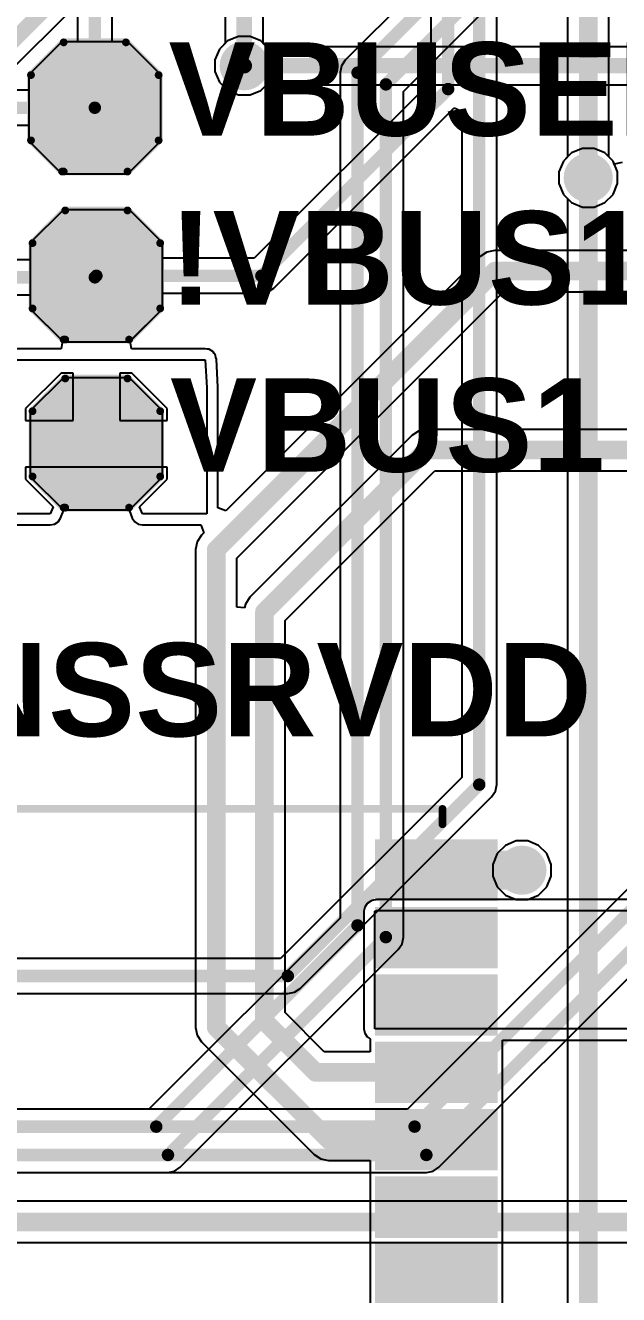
# Model space of a CAD drawing. Header units: inches. Extents: x -0.91 to 3.86, y -0.82 to 4.16.
# Drawn here: x 0.673 to 1.055, y 1.113 to 1.929 of the extents above; entities that cross this region are included whole.
import ezdxf

# ---------------------------------------------------------------- set-up
doc = ezdxf.new("R2010")
doc.units = ezdxf.units.IN
doc.header["$MEASUREMENT"] = 0
for name, color, linetype in [('Bottom Layer 1', 5, 'Continuous'), ('Bottom Solder', 6, 'Continuous'), ('GND+Signal', 16, 'Continuous'), ('Multi-Layer', 9, 'Continuous'), ('Pad Holes', 156, 'Continuous'), ('PWR+Signal', 76, 'Continuous'), ('Top Layer 1', 1, 'Continuous'), ('Top Overlay', 2, 'Continuous'), ('Top Solder', 216, 'Continuous'), ('Via Holes', 16, 'Continuous')]:
    doc.layers.add(name, color=color, linetype=linetype)
doc.styles.add('Arial_Bold', font='', dxfattribs={"height": 0.2})
doc.styles.get('Arial_Bold').set_extended_font_data('Arial', bold=True)

# ---------------------------------------------------------------- blocks, each defined once
blk = doc.blocks.new('NEO_M8Q_01A_116')
at = {"layer": 'Top Layer 1'}
for points in [[(-0.20079, 0.25984), (-0.27165, 0.25984), (-0.27165, 0.29134), (-0.20079, 0.29134)], [(0.27165, 0.25984), (0.20079, 0.25984), (0.20079, 0.29134), (0.27165, 0.29134)], [(-0.20079, 0.21653), (-0.27165, 0.21653), (-0.27165, 0.24803), (-0.20079, 0.24803)], [(0.27165, 0.21653), (0.20079, 0.21653), (0.20079, 0.24803), (0.27165, 0.24803)], [(-0.20079, 0.17323), (-0.27165, 0.17323), (-0.27165, 0.20472), (-0.20079, 0.20472)], [(0.27165, 0.17323), (0.20079, 0.17323), (0.20079, 0.20472), (0.27165, 0.20472)], [(-0.20079, 0.12992), (-0.27165, 0.12992), (-0.27165, 0.16142), (-0.20079, 0.16142)], [(0.27165, 0.12992), (0.20079, 0.12992), (0.20079, 0.16142), (0.27165, 0.16142)], [(-0.20079, 0.08661), (-0.27165, 0.08661), (-0.27165, 0.11811), (-0.20079, 0.11811)], [(0.27165, 0.08661), (0.20079, 0.08661), (0.20079, 0.11811), (0.27165, 0.11811)], [(-0.20079, 0.04331), (-0.27165, 0.04331), (-0.27165, 0.0748), (-0.20079, 0.0748)], [(0.27165, 0.04331), (0.20079, 0.04331), (0.20079, 0.0748), (0.27165, 0.0748)], [(-0.20079, 0), (-0.27165, 0), (-0.27165, 0.0315), (-0.20079, 0.0315)], [(0.27165, 0), (0.20079, 0), (0.20079, 0.0315), (0.27165, 0.0315)], [(-0.20079, -0.11811), (-0.27165, -0.11811), (-0.27165, -0.08661), (-0.20079, -0.08661)], [(0.27165, -0.11811), (0.20079, -0.11811), (0.20079, -0.08661), (0.27165, -0.08661)], [(-0.20079, -0.16142), (-0.27165, -0.16142), (-0.27165, -0.12992), (-0.20079, -0.12992)], [(0.27165, -0.16142), (0.20079, -0.16142), (0.20079, -0.12992), (0.27165, -0.12992)], [(-0.20079, -0.20472), (-0.27165, -0.20472), (-0.27165, -0.17323), (-0.20079, -0.17323)], [(0.27165, -0.20472), (0.20079, -0.20472), (0.20079, -0.17323), (0.27165, -0.17323)], [(-0.20079, -0.24803), (-0.27165, -0.24803), (-0.27165, -0.21654), (-0.20079, -0.21654)], [(0.27165, -0.24803), (0.20079, -0.24803), (0.20079, -0.21654), (0.27165, -0.21654)], [(-0.20079, -0.29134), (-0.27165, -0.29134), (-0.27165, -0.25984), (-0.20079, -0.25984)], [(0.27165, -0.29134), (0.20079, -0.29134), (0.20079, -0.25984), (0.27165, -0.25984)]]:
    blk.add_hatch(color=1, dxfattribs=at).paths.add_polyline_path(points)
at = {"layer": 'Top Solder'}
for points in [[(-0.19679, 0.25584), (-0.27565, 0.25584), (-0.27565, 0.29534), (-0.19679, 0.29534)], [(0.27565, 0.25584), (0.19679, 0.25584), (0.19679, 0.29534), (0.27565, 0.29534)], [(-0.19679, 0.21253), (-0.27565, 0.21253), (-0.27565, 0.25203), (-0.19679, 0.25203)], [(0.27565, 0.21253), (0.19679, 0.21253), (0.19679, 0.25203), (0.27565, 0.25203)], [(-0.19679, 0.16923), (-0.27565, 0.16923), (-0.27565, 0.20872), (-0.19679, 0.20872)], [(0.27565, 0.16923), (0.19679, 0.16923), (0.19679, 0.20872), (0.27565, 0.20872)], [(-0.19679, 0.12592), (-0.27565, 0.12592), (-0.27565, 0.16542), (-0.19679, 0.16542)], [(0.27565, 0.12592), (0.19679, 0.12592), (0.19679, 0.16542), (0.27565, 0.16542)], [(-0.19679, 0.08261), (-0.27565, 0.08261), (-0.27565, 0.12211), (-0.19679, 0.12211)], [(0.27565, 0.08261), (0.19679, 0.08261), (0.19679, 0.12211), (0.27565, 0.12211)], [(-0.19679, 0.03931), (-0.27565, 0.03931), (-0.27565, 0.0788), (-0.19679, 0.0788)], [(0.27565, 0.03931), (0.19679, 0.03931), (0.19679, 0.0788), (0.27565, 0.0788)], [(-0.19679, -0.004), (-0.27565, -0.004), (-0.27565, 0.0355), (-0.19679, 0.0355)], [(0.27565, -0.004), (0.19679, -0.004), (0.19679, 0.0355), (0.27565, 0.0355)], [(-0.19679, -0.12211), (-0.27565, -0.12211), (-0.27565, -0.08261), (-0.19679, -0.08261)], [(0.27565, -0.12211), (0.19679, -0.12211), (0.19679, -0.08261), (0.27565, -0.08261)], [(-0.19679, -0.16542), (-0.27565, -0.16542), (-0.27565, -0.12592), (-0.19679, -0.12592)], [(0.27565, -0.16542), (0.19679, -0.16542), (0.19679, -0.12592), (0.27565, -0.12592)], [(-0.19679, -0.20872), (-0.27565, -0.20872), (-0.27565, -0.16923), (-0.19679, -0.16923)], [(0.27565, -0.20872), (0.19679, -0.20872), (0.19679, -0.16923), (0.27565, -0.16923)], [(-0.19679, -0.25203), (-0.27565, -0.25203), (-0.27565, -0.21254), (-0.19679, -0.21254)], [(0.27565, -0.25203), (0.19679, -0.25203), (0.19679, -0.21254), (0.27565, -0.21254)], [(-0.19679, -0.29534), (-0.27565, -0.29534), (-0.27565, -0.25584), (-0.19679, -0.25584)], [(0.27565, -0.29534), (0.19679, -0.29534), (0.19679, -0.25584), (0.27565, -0.25584)]]:
    blk.add_hatch(color=216, dxfattribs=at).paths.add_polyline_path(points)
at = {"layer": 'Top Overlay'}
for points in [[(-0.24016, 0.31496, 0.005, 0.005, 0), (0.24016, 0.31496, 0.005, 0.005, 0)], [(-0.24016, 0.30512, 0.005, 0.005, 0), (-0.24016, 0.31496, 0.005, 0.005, 0)], [(0.24016, 0.30512, 0.005, 0.005, 0), (0.24016, 0.31496, 0.005, 0.005, 0)], [(-0.288, 0.281, 0.01181, 0.01181, 0), (-0.283, 0.276, 0.01181, 0.01181, 0)], [(-0.288, 0.271, 0.01181, 0.01181, 0), (-0.288, 0.281, 0.01181, 0.01181, 0)], [(-0.288, 0.271, 0.01181, 0.01181, 0), (-0.283, 0.276, 0.01181, 0.01181, 0)], [(-0.24016, -0.31496, 0.005, 0.005, 0), (-0.24016, -0.30512, 0.005, 0.005, 0)], [(0.24016, -0.31496, 0.005, 0.005, 0), (0.24016, -0.30512, 0.005, 0.005, 0)], [(-0.24016, -0.31496, 0.005, 0.005, 0), (0.24016, -0.31496, 0.005, 0.005, 0)]]:
    blk.add_lwpolyline(points, format="xyseb", dxfattribs=at)
for points in [[(-0.24141, 0.31496, 0.0025, 0.0025, 1), (-0.23891, 0.31496, 0.0025, 0.0025, 1)], [(-0.24141, 0.31496, 0.0025, 0.0025, 1), (-0.23891, 0.31496, 0.0025, 0.0025, 1)], [(0.23891, 0.31496, 0.0025, 0.0025, 1), (0.24141, 0.31496, 0.0025, 0.0025, 1)], [(0.23891, 0.31496, 0.0025, 0.0025, 1), (0.24141, 0.31496, 0.0025, 0.0025, 1)], [(-0.24141, 0.30512, 0.0025, 0.0025, 1), (-0.23891, 0.30512, 0.0025, 0.0025, 1)], [(0.23891, 0.30512, 0.0025, 0.0025, 1), (0.24141, 0.30512, 0.0025, 0.0025, 1)], [(-0.29095, 0.281, 0.00591, 0.00591, 1), (-0.28505, 0.281, 0.00591, 0.00591, 1)], [(-0.29095, 0.281, 0.00591, 0.00591, 1), (-0.28505, 0.281, 0.00591, 0.00591, 1)], [(-0.28595, 0.276, 0.00591, 0.00591, 1), (-0.28005, 0.276, 0.00591, 0.00591, 1)], [(-0.28595, 0.276, 0.00591, 0.00591, 1), (-0.28005, 0.276, 0.00591, 0.00591, 1)], [(-0.29095, 0.271, 0.00591, 0.00591, 1), (-0.28505, 0.271, 0.00591, 0.00591, 1)], [(-0.29095, 0.271, 0.00591, 0.00591, 1), (-0.28505, 0.271, 0.00591, 0.00591, 1)], [(-0.24141, -0.30512, 0.0025, 0.0025, 1), (-0.23891, -0.30512, 0.0025, 0.0025, 1)], [(0.23891, -0.30512, 0.0025, 0.0025, 1), (0.24141, -0.30512, 0.0025, 0.0025, 1)], [(-0.24141, -0.31496, 0.0025, 0.0025, 1), (-0.23891, -0.31496, 0.0025, 0.0025, 1)], [(-0.24141, -0.31496, 0.0025, 0.0025, 1), (-0.23891, -0.31496, 0.0025, 0.0025, 1)], [(0.23891, -0.31496, 0.0025, 0.0025, 1), (0.24141, -0.31496, 0.0025, 0.0025, 1)], [(0.23891, -0.31496, 0.0025, 0.0025, 1), (0.24141, -0.31496, 0.0025, 0.0025, 1)]]:
    blk.add_lwpolyline(points, format="xyseb", close=True, dxfattribs=at)
blk = doc.blocks.new('T____P______TH_1_8___H_________0_92___185')
at = {"layer": 'Bottom Layer 1'}
blk.add_hatch(color=5, dxfattribs=at).paths.add_polyline_path([(0.01772, 0.03543), (-0.01772, 0.03543), (-0.03543, 0.01772), (-0.03543, -0.01772), (-0.01772, -0.03543), (0.01772, -0.03543), (0.03543, -0.01772), (0.03543, 0.01772)])
at = {"layer": 'Bottom Solder'}
blk.add_hatch(color=6, dxfattribs=at).paths.add_polyline_path([(0.01972, 0.03943), (-0.01972, 0.03943), (-0.03943, 0.01972), (-0.03943, -0.01972), (-0.01972, -0.03943), (0.01972, -0.03943), (0.03943, -0.01972), (0.03943, 0.01972)])
at = {"layer": 'GND+Signal'}
blk.add_hatch(color=16, dxfattribs=at).paths.add_polyline_path([(0.01772, 0.03543), (-0.01772, 0.03543), (-0.03543, 0.01772), (-0.03543, -0.01772), (-0.01772, -0.03543), (0.01772, -0.03543), (0.03543, -0.01772), (0.03543, 0.01772)])
at = {"layer": 'Multi-Layer'}
blk.add_hatch(color=9, dxfattribs=at).paths.add_polyline_path([(0.01772, 0.03543), (-0.01772, 0.03543), (-0.03543, 0.01772), (-0.03543, -0.01772), (-0.01772, -0.03543), (0.01772, -0.03543), (0.03543, -0.01772), (0.03543, 0.01772)])
at = {"layer": 'Pad Holes'}
h = blk.add_hatch(color=7, dxfattribs=at)
edge = h.paths.add_edge_path()
edge.add_arc((0, 0), 0.01811, 0, 360)
at = {"layer": 'PWR+Signal'}
blk.add_hatch(color=76, dxfattribs=at).paths.add_polyline_path([(0.01772, 0.03543), (-0.01772, 0.03543), (-0.03543, 0.01772), (-0.03543, -0.01772), (-0.01772, -0.03543), (0.01772, -0.03543), (0.03543, -0.01772), (0.03543, 0.01772)])
at = {"layer": 'Top Layer 1'}
blk.add_hatch(color=1, dxfattribs=at).paths.add_polyline_path([(0.01772, 0.03543), (-0.01772, 0.03543), (-0.03543, 0.01772), (-0.03543, -0.01772), (-0.01772, -0.03543), (0.01772, -0.03543), (0.03543, -0.01772), (0.03543, 0.01772)])
at = {"layer": 'Top Solder'}
blk.add_hatch(color=216, dxfattribs=at).paths.add_polyline_path([(0.01972, 0.03943), (-0.01972, 0.03943), (-0.03943, 0.01972), (-0.03943, -0.01972), (-0.01972, -0.03943), (0.01972, -0.03943), (0.03943, -0.01972), (0.03943, 0.01972)])
at = {"layer": 'Top Overlay'}
for points in [[(-0.041, 0.021, 0.005, 0.005, 0), (-0.02, 0.042, 0.005, 0.005, 0)], [(-0.02, 0.042, 0.005, 0.005, 0), (0.02, 0.042, 0.005, 0.005, 0)], [(0.02, 0.042, 0.005, 0.005, 0), (0.041, 0.021, 0.005, 0.005, 0)], [(-0.041, -0.021, 0.005, 0.005, 0), (-0.041, 0.021, 0.005, 0.005, 0)], [(0.041, -0.021, 0.005, 0.005, 0), (0.041, 0.021, 0.005, 0.005, 0)], [(-0.041, -0.021, 0.005, 0.005, 0), (-0.021, -0.041, 0.005, 0.005, 0)], [(0.021, -0.041, 0.005, 0.005, 0), (0.041, -0.021, 0.005, 0.005, 0)], [(-0.02, -0.041, 0.005, 0.005, 0), (0.021, -0.041, 0.005, 0.005, 0)]]:
    blk.add_lwpolyline(points, format="xyseb", dxfattribs=at)
for points in [[(-0.02125, 0.042, 0.0025, 0.0025, 1), (-0.01875, 0.042, 0.0025, 0.0025, 1)], [(-0.02125, 0.042, 0.0025, 0.0025, 1), (-0.01875, 0.042, 0.0025, 0.0025, 1)], [(0.01875, 0.042, 0.0025, 0.0025, 1), (0.02125, 0.042, 0.0025, 0.0025, 1)], [(0.01875, 0.042, 0.0025, 0.0025, 1), (0.02125, 0.042, 0.0025, 0.0025, 1)], [(-0.04225, 0.021, 0.0025, 0.0025, 1), (-0.03975, 0.021, 0.0025, 0.0025, 1)], [(-0.04225, 0.021, 0.0025, 0.0025, 1), (-0.03975, 0.021, 0.0025, 0.0025, 1)], [(0.03975, 0.021, 0.0025, 0.0025, 1), (0.04225, 0.021, 0.0025, 0.0025, 1)], [(0.03975, 0.021, 0.0025, 0.0025, 1), (0.04225, 0.021, 0.0025, 0.0025, 1)], [(-0.04225, -0.021, 0.0025, 0.0025, 1), (-0.03975, -0.021, 0.0025, 0.0025, 1)], [(-0.04225, -0.021, 0.0025, 0.0025, 1), (-0.03975, -0.021, 0.0025, 0.0025, 1)], [(0.03975, -0.021, 0.0025, 0.0025, 1), (0.04225, -0.021, 0.0025, 0.0025, 1)], [(0.03975, -0.021, 0.0025, 0.0025, 1), (0.04225, -0.021, 0.0025, 0.0025, 1)], [(-0.02225, -0.041, 0.0025, 0.0025, 1), (-0.01975, -0.041, 0.0025, 0.0025, 1)], [(-0.02125, -0.041, 0.0025, 0.0025, 1), (-0.01875, -0.041, 0.0025, 0.0025, 1)], [(0.01975, -0.041, 0.0025, 0.0025, 1), (0.02225, -0.041, 0.0025, 0.0025, 1)], [(0.01975, -0.041, 0.0025, 0.0025, 1), (0.02225, -0.041, 0.0025, 0.0025, 1)]]:
    blk.add_lwpolyline(points, format="xyseb", close=True, dxfattribs=at)
blk = doc.blocks.new('T____P______TH_1_8___H_________0_92___200')
at = {"layer": 'Bottom Layer 1'}
blk.add_hatch(color=5, dxfattribs=at).paths.add_polyline_path([(0.01772, 0.03543), (-0.01772, 0.03543), (-0.03543, 0.01772), (-0.03543, -0.01772), (-0.01772, -0.03543), (0.01772, -0.03543), (0.03543, -0.01772), (0.03543, 0.01772)])
at = {"layer": 'Bottom Solder'}
blk.add_hatch(color=6, dxfattribs=at).paths.add_polyline_path([(0.01972, 0.03943), (-0.01972, 0.03943), (-0.03943, 0.01972), (-0.03943, -0.01972), (-0.01972, -0.03943), (0.01972, -0.03943), (0.03943, -0.01972), (0.03943, 0.01972)])
at = {"layer": 'GND+Signal'}
blk.add_hatch(color=16, dxfattribs=at).paths.add_polyline_path([(0.01772, 0.03543), (-0.01772, 0.03543), (-0.03543, 0.01772), (-0.03543, -0.01772), (-0.01772, -0.03543), (0.01772, -0.03543), (0.03543, -0.01772), (0.03543, 0.01772)])
at = {"layer": 'Multi-Layer'}
blk.add_hatch(color=9, dxfattribs=at).paths.add_polyline_path([(0.01772, 0.03543), (-0.01772, 0.03543), (-0.03543, 0.01772), (-0.03543, -0.01772), (-0.01772, -0.03543), (0.01772, -0.03543), (0.03543, -0.01772), (0.03543, 0.01772)])
at = {"layer": 'Pad Holes'}
h = blk.add_hatch(color=7, dxfattribs=at)
edge = h.paths.add_edge_path()
edge.add_arc((0, 0), 0.01811, 0, 360)
at = {"layer": 'PWR+Signal'}
blk.add_hatch(color=76, dxfattribs=at).paths.add_polyline_path([(0.01772, 0.03543), (-0.01772, 0.03543), (-0.03543, 0.01772), (-0.03543, -0.01772), (-0.01772, -0.03543), (0.01772, -0.03543), (0.03543, -0.01772), (0.03543, 0.01772)])
at = {"layer": 'Top Layer 1'}
blk.add_hatch(color=1, dxfattribs=at).paths.add_polyline_path([(0.01772, 0.03543), (-0.01772, 0.03543), (-0.03543, 0.01772), (-0.03543, -0.01772), (-0.01772, -0.03543), (0.01772, -0.03543), (0.03543, -0.01772), (0.03543, 0.01772)])
at = {"layer": 'Top Solder'}
blk.add_hatch(color=216, dxfattribs=at).paths.add_polyline_path([(0.01972, 0.03943), (-0.01972, 0.03943), (-0.03943, 0.01972), (-0.03943, -0.01972), (-0.01972, -0.03943), (0.01972, -0.03943), (0.03943, -0.01972), (0.03943, 0.01972)])
at = {"layer": 'Top Overlay'}
for points in [[(-0.041, 0.021, 0.005, 0.005, 0), (-0.02, 0.042, 0.005, 0.005, 0)], [(-0.02, 0.042, 0.005, 0.005, 0), (0.02, 0.042, 0.005, 0.005, 0)], [(0.02, 0.042, 0.005, 0.005, 0), (0.041, 0.021, 0.005, 0.005, 0)], [(-0.041, -0.021, 0.005, 0.005, 0), (-0.041, 0.021, 0.005, 0.005, 0)], [(0.041, -0.021, 0.005, 0.005, 0), (0.041, 0.021, 0.005, 0.005, 0)], [(-0.041, -0.021, 0.005, 0.005, 0), (-0.021, -0.041, 0.005, 0.005, 0)], [(0.021, -0.041, 0.005, 0.005, 0), (0.041, -0.021, 0.005, 0.005, 0)], [(-0.02, -0.041, 0.005, 0.005, 0), (0.021, -0.041, 0.005, 0.005, 0)]]:
    blk.add_lwpolyline(points, format="xyseb", dxfattribs=at)
for points in [[(-0.02125, 0.042, 0.0025, 0.0025, 1), (-0.01875, 0.042, 0.0025, 0.0025, 1)], [(-0.02125, 0.042, 0.0025, 0.0025, 1), (-0.01875, 0.042, 0.0025, 0.0025, 1)], [(0.01875, 0.042, 0.0025, 0.0025, 1), (0.02125, 0.042, 0.0025, 0.0025, 1)], [(0.01875, 0.042, 0.0025, 0.0025, 1), (0.02125, 0.042, 0.0025, 0.0025, 1)], [(-0.04225, 0.021, 0.0025, 0.0025, 1), (-0.03975, 0.021, 0.0025, 0.0025, 1)], [(-0.04225, 0.021, 0.0025, 0.0025, 1), (-0.03975, 0.021, 0.0025, 0.0025, 1)], [(0.03975, 0.021, 0.0025, 0.0025, 1), (0.04225, 0.021, 0.0025, 0.0025, 1)], [(0.03975, 0.021, 0.0025, 0.0025, 1), (0.04225, 0.021, 0.0025, 0.0025, 1)], [(-0.04225, -0.021, 0.0025, 0.0025, 1), (-0.03975, -0.021, 0.0025, 0.0025, 1)], [(-0.04225, -0.021, 0.0025, 0.0025, 1), (-0.03975, -0.021, 0.0025, 0.0025, 1)], [(0.03975, -0.021, 0.0025, 0.0025, 1), (0.04225, -0.021, 0.0025, 0.0025, 1)], [(0.03975, -0.021, 0.0025, 0.0025, 1), (0.04225, -0.021, 0.0025, 0.0025, 1)], [(-0.02225, -0.041, 0.0025, 0.0025, 1), (-0.01975, -0.041, 0.0025, 0.0025, 1)], [(-0.02125, -0.041, 0.0025, 0.0025, 1), (-0.01875, -0.041, 0.0025, 0.0025, 1)], [(0.01975, -0.041, 0.0025, 0.0025, 1), (0.02225, -0.041, 0.0025, 0.0025, 1)], [(0.01975, -0.041, 0.0025, 0.0025, 1), (0.02225, -0.041, 0.0025, 0.0025, 1)]]:
    blk.add_lwpolyline(points, format="xyseb", close=True, dxfattribs=at)
blk = doc.blocks.new('T____P______TH_1_8___H_________0_92___204')
at = {"layer": 'Bottom Layer 1'}
blk.add_hatch(color=5, dxfattribs=at).paths.add_polyline_path([(0.01772, 0.03543), (-0.01772, 0.03543), (-0.03543, 0.01772), (-0.03543, -0.01772), (-0.01772, -0.03543), (0.01772, -0.03543), (0.03543, -0.01772), (0.03543, 0.01772)])
at = {"layer": 'Bottom Solder'}
blk.add_hatch(color=6, dxfattribs=at).paths.add_polyline_path([(0.01972, 0.03943), (-0.01972, 0.03943), (-0.03943, 0.01972), (-0.03943, -0.01972), (-0.01972, -0.03943), (0.01972, -0.03943), (0.03943, -0.01972), (0.03943, 0.01972)])
at = {"layer": 'GND+Signal'}
blk.add_hatch(color=16, dxfattribs=at).paths.add_polyline_path([(0.01772, 0.03543), (-0.01772, 0.03543), (-0.03543, 0.01772), (-0.03543, -0.01772), (-0.01772, -0.03543), (0.01772, -0.03543), (0.03543, -0.01772), (0.03543, 0.01772)])
at = {"layer": 'Multi-Layer'}
blk.add_hatch(color=9, dxfattribs=at).paths.add_polyline_path([(0.01772, 0.03543), (-0.01772, 0.03543), (-0.03543, 0.01772), (-0.03543, -0.01772), (-0.01772, -0.03543), (0.01772, -0.03543), (0.03543, -0.01772), (0.03543, 0.01772)])
at = {"layer": 'Pad Holes'}
h = blk.add_hatch(color=7, dxfattribs=at)
edge = h.paths.add_edge_path()
edge.add_arc((0, 0), 0.01811, 0, 360)
at = {"layer": 'PWR+Signal'}
blk.add_hatch(color=76, dxfattribs=at).paths.add_polyline_path([(0.01772, 0.03543), (-0.01772, 0.03543), (-0.03543, 0.01772), (-0.03543, -0.01772), (-0.01772, -0.03543), (0.01772, -0.03543), (0.03543, -0.01772), (0.03543, 0.01772)])
at = {"layer": 'Top Layer 1'}
blk.add_hatch(color=1, dxfattribs=at).paths.add_polyline_path([(0.01772, 0.03543), (-0.01772, 0.03543), (-0.03543, 0.01772), (-0.03543, -0.01772), (-0.01772, -0.03543), (0.01772, -0.03543), (0.03543, -0.01772), (0.03543, 0.01772)])
at = {"layer": 'Top Solder'}
blk.add_hatch(color=216, dxfattribs=at).paths.add_polyline_path([(0.01972, 0.03943), (-0.01972, 0.03943), (-0.03943, 0.01972), (-0.03943, -0.01972), (-0.01972, -0.03943), (0.01972, -0.03943), (0.03943, -0.01972), (0.03943, 0.01972)])
at = {"layer": 'Top Overlay'}
for points in [[(-0.041, 0.021, 0.005, 0.005, 0), (-0.02, 0.042, 0.005, 0.005, 0)], [(-0.02, 0.042, 0.005, 0.005, 0), (0.02, 0.042, 0.005, 0.005, 0)], [(0.02, 0.042, 0.005, 0.005, 0), (0.041, 0.021, 0.005, 0.005, 0)], [(-0.041, -0.021, 0.005, 0.005, 0), (-0.041, 0.021, 0.005, 0.005, 0)], [(0.041, -0.021, 0.005, 0.005, 0), (0.041, 0.021, 0.005, 0.005, 0)], [(-0.041, -0.021, 0.005, 0.005, 0), (-0.021, -0.041, 0.005, 0.005, 0)], [(0.021, -0.041, 0.005, 0.005, 0), (0.041, -0.021, 0.005, 0.005, 0)], [(-0.02, -0.041, 0.005, 0.005, 0), (0.021, -0.041, 0.005, 0.005, 0)]]:
    blk.add_lwpolyline(points, format="xyseb", dxfattribs=at)
for points in [[(-0.02125, 0.042, 0.0025, 0.0025, 1), (-0.01875, 0.042, 0.0025, 0.0025, 1)], [(-0.02125, 0.042, 0.0025, 0.0025, 1), (-0.01875, 0.042, 0.0025, 0.0025, 1)], [(0.01875, 0.042, 0.0025, 0.0025, 1), (0.02125, 0.042, 0.0025, 0.0025, 1)], [(0.01875, 0.042, 0.0025, 0.0025, 1), (0.02125, 0.042, 0.0025, 0.0025, 1)], [(-0.04225, 0.021, 0.0025, 0.0025, 1), (-0.03975, 0.021, 0.0025, 0.0025, 1)], [(-0.04225, 0.021, 0.0025, 0.0025, 1), (-0.03975, 0.021, 0.0025, 0.0025, 1)], [(0.03975, 0.021, 0.0025, 0.0025, 1), (0.04225, 0.021, 0.0025, 0.0025, 1)], [(0.03975, 0.021, 0.0025, 0.0025, 1), (0.04225, 0.021, 0.0025, 0.0025, 1)], [(-0.04225, -0.021, 0.0025, 0.0025, 1), (-0.03975, -0.021, 0.0025, 0.0025, 1)], [(-0.04225, -0.021, 0.0025, 0.0025, 1), (-0.03975, -0.021, 0.0025, 0.0025, 1)], [(0.03975, -0.021, 0.0025, 0.0025, 1), (0.04225, -0.021, 0.0025, 0.0025, 1)], [(0.03975, -0.021, 0.0025, 0.0025, 1), (0.04225, -0.021, 0.0025, 0.0025, 1)], [(-0.02225, -0.041, 0.0025, 0.0025, 1), (-0.01975, -0.041, 0.0025, 0.0025, 1)], [(-0.02125, -0.041, 0.0025, 0.0025, 1), (-0.01875, -0.041, 0.0025, 0.0025, 1)], [(0.01975, -0.041, 0.0025, 0.0025, 1), (0.02225, -0.041, 0.0025, 0.0025, 1)], [(0.01975, -0.041, 0.0025, 0.0025, 1), (0.02225, -0.041, 0.0025, 0.0025, 1)]]:
    blk.add_lwpolyline(points, format="xyseb", close=True, dxfattribs=at)

msp = doc.modelspace()

# ---------------------------------------------------------------- hatches: boundary and pattern name
at = {"layer": 'Bottom Layer 1'}
h = msp.add_hatch(color=5, dxfattribs=at)
edge = h.paths.add_edge_path()
edge.add_arc((0.814, 1.903), 0.01181, 0, 360)
h = msp.add_hatch(color=5, dxfattribs=at)
edge = h.paths.add_edge_path()
edge.add_arc((1.035, 1.831), 0.01181, 0, 360)
h = msp.add_hatch(color=5, dxfattribs=at)
edge = h.paths.add_edge_path()
edge.add_arc((0.99244, 1.386), 0.01181, 0, 360)
at = {"layer": 'Bottom Solder'}
h = msp.add_hatch(color=6, dxfattribs=at)
edge = h.paths.add_edge_path()
edge.add_arc((0.814, 1.903), 0.01581, 0, 360)
h = msp.add_hatch(color=6, dxfattribs=at)
edge = h.paths.add_edge_path()
edge.add_arc((1.035, 1.831), 0.01581, 0, 360)
h = msp.add_hatch(color=6, dxfattribs=at)
edge = h.paths.add_edge_path()
edge.add_arc((0.99244, 1.386), 0.01581, 0, 360)
at = {"layer": 'GND+Signal'}
h = msp.add_hatch(color=16, dxfattribs=at)
edge = h.paths.add_edge_path()
edge.add_arc((0.814, 1.903), 0.01181, 0, 360)
h = msp.add_hatch(color=16, dxfattribs=at)
edge = h.paths.add_edge_path()
edge.add_arc((1.035, 1.831), 0.01181, 0, 360)
h = msp.add_hatch(color=16, dxfattribs=at)
edge = h.paths.add_edge_path()
edge.add_arc((0.99244, 1.386), 0.01181, 0, 360)
at = {"layer": 'PWR+Signal'}
h = msp.add_hatch(color=76, dxfattribs=at)
edge = h.paths.add_edge_path()
edge.add_arc((0.814, 1.903), 0.01181, 0, 360)
h = msp.add_hatch(color=76, dxfattribs=at)
edge = h.paths.add_edge_path()
edge.add_arc((1.035, 1.831), 0.01181, 0, 360)
h = msp.add_hatch(color=76, dxfattribs=at)
edge = h.paths.add_edge_path()
edge.add_arc((0.99244, 1.386), 0.01181, 0, 360)
at = {"layer": 'Top Layer 1'}
h = msp.add_hatch(color=1, dxfattribs=at)
edge = h.paths.add_edge_path()
edge.add_arc((0.814, 1.903), 0.01181, 0, 360)
h = msp.add_hatch(color=1, dxfattribs=at)
edge = h.paths.add_edge_path()
edge.add_arc((1.035, 1.831), 0.01181, 0, 360)
h = msp.add_hatch(color=1, dxfattribs=at)
edge = h.paths.add_edge_path()
edge.add_arc((0.99244, 1.386), 0.01181, 0, 360)
at = {"layer": 'Top Solder'}
h = msp.add_hatch(color=216, dxfattribs=at)
edge = h.paths.add_edge_path()
edge.add_arc((1.035, 1.831), 0.01581, 0, 360)
h = msp.add_hatch(color=216, dxfattribs=at)
edge = h.paths.add_edge_path()
edge.add_arc((0.99244, 1.386), 0.01581, 0, 360)
at = {"layer": 'Via Holes'}
h = msp.add_hatch(color=7, dxfattribs=at)
edge = h.paths.add_edge_path()
edge.add_arc((0.814, 1.903), 0.00591, 0, 360)
h = msp.add_hatch(color=7, dxfattribs=at)
edge = h.paths.add_edge_path()
edge.add_arc((1.035, 1.831), 0.00591, 0, 360)
h = msp.add_hatch(color=7, dxfattribs=at)
edge = h.paths.add_edge_path()
edge.add_arc((0.99244, 1.386), 0.00591, 0, 360)

# ---------------------------------------------------------------- linework, layer by layer
at = {"layer": 'Bottom Layer 1'}
for p, q in [((0.50721, 1.74351), (0.80047, 2.03676)), ((0.69678, 1.91843), (0.67557, 1.89722)), ((0.73922, 1.91843), (0.69678, 1.91843)), ((0.76043, 1.89722), (0.73922, 1.91843)), ((0.80334, 1.91895), (0.79805, 1.91366)), ((0.81026, 1.92181), (0.80334, 1.91895)), ((0.81774, 1.92181), (0.81026, 1.92181)), ((0.82466, 1.91895), (0.81774, 1.92181)), ((0.82995, 1.91366), (0.82466, 1.91895)), ((0.79805, 1.91366), (0.79519, 1.90674)), ((0.83281, 1.90674), (0.82995, 1.91366)), ((0.79519, 1.90674), (0.79519, 1.89926)), ((0.83281, 1.89926), (0.83281, 1.90674)), ((0.67557, 1.89722), (0.67557, 1.85478)), ((0.76043, 1.85478), (0.76043, 1.89722)), ((0.79519, 1.89926), (0.79805, 1.89234)), ((0.79805, 1.89234), (0.80334, 1.88705)), ((0.82466, 1.88705), (0.82995, 1.89234)), ((0.82995, 1.89234), (0.83281, 1.89926)), ((0.80334, 1.88705), (0.81026, 1.88419)), ((0.81026, 1.88419), (0.81774, 1.88419)), ((0.81774, 1.88419), (0.82466, 1.88705)), ((0.67557, 1.85478), (0.69678, 1.83357)), ((0.73922, 1.83357), (0.76043, 1.85478)), ((1.02434, 1.84695), (1.01905, 1.84166)), ((1.03126, 1.84981), (1.02434, 1.84695)), ((1.03874, 1.84981), (1.03126, 1.84981)), ((1.04566, 1.84695), (1.03874, 1.84981)), ((1.05095, 1.84166), (1.04566, 1.84695)), ((1.01905, 1.84166), (1.01619, 1.83474)), ((1.05175, 1.83973), (1.05095, 1.84166)), ((1.05675, 1.84072), (1.05175, 1.83973)), ((0.69678, 1.83357), (0.73922, 1.83357)), ((1.01619, 1.83474), (1.01619, 1.82726)), ((1.01619, 1.82726), (1.01905, 1.82034)), ((1.01905, 1.82034), (1.02175, 1.81765)), ((1.02175, 1.81765), (1.02175, 0.98249)), ((0.69778, 1.81043), (0.67657, 1.78922)), ((0.74022, 1.81043), (0.69778, 1.81043)), ((0.76143, 1.78922), (0.74022, 1.81043)), ((0.67657, 1.78922), (0.67657, 1.74678)), ((0.76143, 1.74678), (0.76143, 1.78922)), ((0.67657, 1.74678), (0.69778, 1.72557)), ((0.74022, 1.72557), (0.76143, 1.74678)), ((0.69778, 1.72557), (0.74022, 1.72557)), ((0.69778, 1.70243), (0.67657, 1.68122)), ((0.74022, 1.70243), (0.69778, 1.70243)), ((0.76143, 1.68122), (0.74022, 1.70243)), ((0.67657, 1.68122), (0.67657, 1.63878)), ((0.76143, 1.63878), (0.76143, 1.68122)), ((0.67657, 1.63878), (0.69778, 1.61757)), ((0.74022, 1.61757), (0.76143, 1.63878)), ((0.69778, 1.61757), (0.74022, 1.61757))]:
    msp.add_line(p, q, dxfattribs=at)
for points in [[(0.4884, 1.742, 0.01, 0.01, 0), (0.7954, 2.049, 0.01, 0.01, 0)], [(1.035, 0.977, 0.012, 0.012, 0), (1.035, 1.831, 0.012, 0.012, 0)]]:
    msp.add_lwpolyline(points, format="xyseb", dxfattribs=at)
msp.add_lwpolyline([(1.032, 1.831, 0.006, 0.006, 1), (1.038, 1.831, 0.006, 0.006, 1)], format="xyseb", close=True, dxfattribs=at)
at = {"layer": 'GND+Signal'}
for p, q in [((0.70679, 2.531), (0.70679, 1.91843)), ((0.72922, 1.91843), (0.72922, 2.52636)), ((0.93378, 2.52461), (0.93378, 1.89265)), ((1.02175, 2.054), (1.02175, 1.84435)), ((1.04825, 1.84435), (1.04825, 2.04851)), ((0.97622, 1.441), (0.97622, 2.02965)), ((0.69678, 1.91843), (0.67557, 1.89722)), ((0.70679, 1.91843), (0.69678, 1.91843)), ((0.73922, 1.91843), (0.72922, 1.91843)), ((0.76043, 1.89722), (0.73922, 1.91843)), ((0.80334, 1.91895), (0.79805, 1.91366)), ((0.81026, 1.92181), (0.80334, 1.91895)), ((0.81774, 1.92181), (0.81026, 1.92181)), ((0.82466, 1.91895), (0.81774, 1.92181)), ((0.82995, 1.91366), (0.82466, 1.91895)), ((0.79805, 1.91366), (0.79519, 1.90674)), ((0.83281, 1.90674), (0.82995, 1.91366)), ((0.79519, 1.90674), (0.79519, 1.89926)), ((0.83281, 1.89926), (0.83281, 1.90674)), ((0.67557, 1.89722), (0.67557, 1.85478)), ((0.76043, 1.85478), (0.76043, 1.89722)), ((0.79519, 1.89926), (0.79805, 1.89234)), ((0.79805, 1.89234), (0.80334, 1.88705)), ((0.93378, 1.89265), (0.82035, 1.77922)), ((0.82466, 1.88705), (0.82995, 1.89234)), ((0.82995, 1.89234), (0.83281, 1.89926)), ((0.80334, 1.88705), (0.81026, 1.88419)), ((0.81026, 1.88419), (0.81774, 1.88419)), ((0.81774, 1.88419), (0.82466, 1.88705)), ((0.83293, 1.76007), (0.94878, 1.87592)), ((0.94878, 1.87592), (0.95378, 1.87385)), ((0.95378, 1.87385), (0.95378, 1.44565)), ((1.55157, 1.86519), (0.91881, 1.23243)), ((0.67557, 1.85478), (0.69678, 1.83357)), ((0.73922, 1.83357), (0.76043, 1.85478)), ((0.93893, 1.19507), (1.58893, 1.84507)), ((1.02175, 1.84435), (1.01905, 1.84166)), ((1.05095, 1.84166), (1.04825, 1.84435)), ((1.01905, 1.84166), (1.01619, 1.83474)), ((1.05381, 1.83474), (1.05095, 1.84166)), ((0.69678, 1.83357), (0.73922, 1.83357)), ((1.01619, 1.83474), (1.01619, 1.82726)), ((1.01619, 1.82726), (1.01905, 1.82034)), ((1.05095, 1.82034), (1.05381, 1.82726)), ((1.05381, 1.82726), (1.05381, 1.83474)), ((1.01905, 1.82034), (1.02434, 1.81505)), ((1.04566, 1.81505), (1.05095, 1.82034)), ((1.02434, 1.81505), (1.03126, 1.81219)), ((1.03126, 1.81219), (1.03874, 1.81219)), ((1.03874, 1.81219), (1.04566, 1.81505)), ((0.69778, 1.81043), (0.67657, 1.78922)), ((0.74022, 1.81043), (0.69778, 1.81043)), ((0.76143, 1.78922), (0.74022, 1.81043)), ((0.67657, 1.78922), (0.67657, 1.74678)), ((0.76143, 1.77922), (0.76143, 1.78922)), ((0.82035, 1.77922), (0.76143, 1.77922)), ((0.76143, 1.74678), (0.76143, 1.75678)), ((0.76143, 1.75678), (0.825, 1.75678)), ((0.825, 1.75678), (0.82929, 1.75764)), ((0.825, 1.75678), (0.825, 1.75678)), ((0.82929, 1.75764), (0.83293, 1.76007)), ((0.67657, 1.74678), (0.69778, 1.72557)), ((0.74022, 1.72557), (0.76143, 1.74678)), ((0.69778, 1.72557), (0.74022, 1.72557)), ((0.69778, 1.70243), (0.67657, 1.68122)), ((0.74022, 1.70243), (0.69778, 1.70243)), ((0.76143, 1.68122), (0.74022, 1.70243)), ((0.67657, 1.68122), (0.67657, 1.63878)), ((0.76143, 1.63878), (0.76143, 1.68122)), ((0.67657, 1.63878), (0.69778, 1.61757)), ((0.74022, 1.61757), (0.76143, 1.63878)), ((0.69778, 1.61757), (0.74022, 1.61757)), ((0.95378, 1.44565), (0.83735, 1.32922)), ((0.97293, 1.43307), (0.97536, 1.43671)), ((0.97536, 1.43671), (0.97622, 1.441)), ((0.97622, 1.441), (0.97622, 1.441)), ((0.84993, 1.31007), (0.97293, 1.43307)), ((0.97293, 1.43307), (0.97293, 1.43307)), ((0.83735, 1.32922), (0.216, 1.32922)), ((0.22065, 1.30678), (0.842, 1.30678)), ((0.842, 1.30678), (0.84629, 1.30764)), ((0.842, 1.30678), (0.842, 1.30678)), ((0.84629, 1.30764), (0.84993, 1.31007)), ((0.91881, 1.23243), (0.39731, 1.23243)), ((0.39731, 1.19178), (0.931, 1.19178)), ((0.931, 1.19178), (0.93529, 1.19264)), ((0.931, 1.19178), (0.931, 1.19178)), ((0.93529, 1.19264), (0.93893, 1.19507))]:
    msp.add_line(p, q, dxfattribs=at)
for points in [[(0.945, 1.888, 0.008, 0.008, 0), (0.945, 2.54, 0.008, 0.008, 0)], [(0.718, 1.876, 0.008, 0.008, 0), (0.718, 2.531, 0.008, 0.008, 0)], [(0.965, 1.441, 0.008, 0.008, 0), (0.965, 2.226, 0.008, 0.008, 0)], [(1.035, 1.831, 0.012, 0.012, 0), (1.035, 2.054, 0.012, 0.012, 0)], [(0.825, 1.768, 0.008, 0.008, 0), (0.945, 1.888, 0.008, 0.008, 0)], [(0.92346, 1.22121, 0.008, 0.008, 0), (1.56279, 1.86054, 0.008, 0.008, 0)], [(0.931, 1.203, 0.008, 0.008, 0), (1.581, 1.853, 0.008, 0.008, 0)], [(0.719, 1.768, 0.008, 0.008, 0), (0.825, 1.768, 0.008, 0.008, 0)], [(0.842, 1.318, 0.008, 0.008, 0), (0.965, 1.441, 0.008, 0.008, 0)], [(0.216, 1.318, 0.008, 0.008, 0), (0.842, 1.318, 0.008, 0.008, 0)], [(0.277, 1.22121, 0.008, 0.008, 0), (0.92346, 1.22121, 0.008, 0.008, 0)], [(0.277, 1.203, 0.008, 0.008, 0), (0.931, 1.203, 0.008, 0.008, 0)]]:
    msp.add_lwpolyline(points, format="xyseb", dxfattribs=at)
for points in [[(0.943, 1.888, 0.004, 0.004, 1), (0.947, 1.888, 0.004, 0.004, 1)], [(0.943, 1.888, 0.004, 0.004, 1), (0.947, 1.888, 0.004, 0.004, 1)], [(0.716, 1.876, 0.004, 0.004, 1), (0.72, 1.876, 0.004, 0.004, 1)], [(1.032, 1.831, 0.006, 0.006, 1), (1.038, 1.831, 0.006, 0.006, 1)], [(0.717, 1.768, 0.004, 0.004, 1), (0.721, 1.768, 0.004, 0.004, 1)], [(0.823, 1.768, 0.004, 0.004, 1), (0.827, 1.768, 0.004, 0.004, 1)], [(0.823, 1.768, 0.004, 0.004, 1), (0.827, 1.768, 0.004, 0.004, 1)], [(0.963, 1.441, 0.004, 0.004, 1), (0.967, 1.441, 0.004, 0.004, 1)], [(0.963, 1.441, 0.004, 0.004, 1), (0.967, 1.441, 0.004, 0.004, 1)], [(0.84, 1.318, 0.004, 0.004, 1), (0.844, 1.318, 0.004, 0.004, 1)], [(0.84, 1.318, 0.004, 0.004, 1), (0.844, 1.318, 0.004, 0.004, 1)], [(0.92146, 1.22121, 0.004, 0.004, 1), (0.92546, 1.22121, 0.004, 0.004, 1)], [(0.92146, 1.22121, 0.004, 0.004, 1), (0.92546, 1.22121, 0.004, 0.004, 1)], [(0.929, 1.203, 0.004, 0.004, 1), (0.933, 1.203, 0.004, 0.004, 1)], [(0.929, 1.203, 0.004, 0.004, 1), (0.933, 1.203, 0.004, 0.004, 1)]]:
    msp.add_lwpolyline(points, format="xyseb", close=True, dxfattribs=at)
at = {"layer": 'PWR+Signal'}
for p, q in [((0.91622, 1.88635), (1.73124, 2.70138)), ((0.99958, 2.02719), (0.87886, 1.90647)), ((0.80176, 1.98293), (0.80176, 1.91737)), ((0.82624, 1.91737), (0.82624, 1.988)), ((0.69678, 1.91843), (0.67557, 1.89722)), ((0.73922, 1.91843), (0.69678, 1.91843)), ((0.76043, 1.89722), (0.73922, 1.91843)), ((0.80176, 1.91737), (0.79805, 1.91366)), ((0.82995, 1.91366), (0.82624, 1.91737)), ((0.79805, 1.91366), (0.79519, 1.90674)), ((0.83281, 1.90674), (0.82995, 1.91366)), ((0.79519, 1.90674), (0.79519, 1.89926)), ((0.83281, 1.89926), (0.83281, 1.90674)), ((0.87643, 1.90284), (0.87557, 1.89854)), ((0.87886, 1.90647), (0.87643, 1.90284)), ((0.67557, 1.89722), (0.67557, 1.85478)), ((0.76043, 1.85478), (0.76043, 1.89722)), ((0.79519, 1.89926), (0.79805, 1.89234)), ((0.79805, 1.89234), (0.80334, 1.88705)), ((0.82466, 1.88705), (0.82995, 1.89234)), ((0.82995, 1.89234), (0.83281, 1.89926)), ((0.87557, 1.89854), (0.87557, 1.89854)), ((0.87557, 1.89854), (0.87557, 1.35519)), ((0.80334, 1.88705), (0.81026, 1.88419)), ((0.81026, 1.88419), (0.81774, 1.88419)), ((0.81774, 1.88419), (0.82466, 1.88705)), ((0.91622, 1.343), (0.91622, 1.88635)), ((0.67557, 1.85478), (0.69678, 1.83357)), ((0.73922, 1.83357), (0.76043, 1.85478)), ((1.02434, 1.84695), (1.01905, 1.84166)), ((1.03126, 1.84981), (1.02434, 1.84695)), ((1.03874, 1.84981), (1.03126, 1.84981)), ((1.04566, 1.84695), (1.03874, 1.84981)), ((1.05095, 1.84166), (1.04566, 1.84695)), ((1.01905, 1.84166), (1.01619, 1.83474)), ((1.05381, 1.83474), (1.05095, 1.84166)), ((0.69678, 1.83357), (0.73922, 1.83357)), ((1.01619, 1.83474), (1.01619, 1.82726)), ((1.01619, 1.82726), (1.01905, 1.82034)), ((1.05095, 1.82034), (1.05381, 1.82726)), ((1.05381, 1.82726), (1.05381, 1.83474)), ((1.01905, 1.82034), (1.02434, 1.81505)), ((1.04566, 1.81505), (1.05095, 1.82034)), ((1.02434, 1.81505), (1.03126, 1.81219)), ((1.03126, 1.81219), (1.03874, 1.81219)), ((1.03874, 1.81219), (1.04566, 1.81505)), ((0.69778, 1.81043), (0.67657, 1.78922)), ((0.74022, 1.81043), (0.69778, 1.81043)), ((0.76143, 1.78922), (0.74022, 1.81043)), ((0.67657, 1.78922), (0.67657, 1.74678)), ((0.76143, 1.74678), (0.76143, 1.78922)), ((0.67657, 1.74678), (0.69778, 1.72557)), ((0.74022, 1.72557), (0.76143, 1.74678)), ((0.69778, 1.72557), (0.74022, 1.72557)), ((0.69778, 1.70243), (0.67657, 1.68122)), ((0.74022, 1.70243), (0.69778, 1.70243)), ((0.76143, 1.68122), (0.74022, 1.70243)), ((0.67657, 1.68122), (0.67657, 1.63878)), ((0.76143, 1.63878), (0.76143, 1.68122)), ((0.67657, 1.63878), (0.69778, 1.61757)), ((0.74022, 1.61757), (0.76143, 1.63878)), ((0.69778, 1.61757), (0.74022, 1.61757)), ((0.9887, 1.40481), (0.98179, 1.40195)), ((0.99618, 1.40481), (0.9887, 1.40481)), ((1.0031, 1.40195), (0.99618, 1.40481)), ((0.97649, 1.39666), (0.97363, 1.38974)), ((0.98179, 1.40195), (0.97649, 1.39666)), ((1.00839, 1.39666), (1.0031, 1.40195)), ((1.01125, 1.38974), (1.00839, 1.39666)), ((0.97363, 1.38974), (0.97363, 1.38226)), ((1.01125, 1.38226), (1.01125, 1.38974)), ((0.97363, 1.38226), (0.97649, 1.37534)), ((1.00839, 1.37534), (1.01125, 1.38226)), ((0.97649, 1.37534), (0.98179, 1.37005)), ((1.0031, 1.37005), (1.00839, 1.37534)), ((0.98179, 1.37005), (0.9887, 1.36719)), ((0.9887, 1.36719), (0.99618, 1.36719)), ((0.99618, 1.36719), (1.0031, 1.37005)), ((0.87557, 1.35519), (0.75281, 1.23243)), ((0.91293, 1.33507), (0.91536, 1.33871)), ((0.91536, 1.33871), (0.91622, 1.343)), ((0.91622, 1.343), (0.91622, 1.343)), ((0.77293, 1.19507), (0.91293, 1.33507)), ((0.75281, 1.23243), (0.39731, 1.23243)), ((0.39731, 1.19178), (0.765, 1.19178)), ((0.765, 1.19178), (0.76929, 1.19264)), ((0.765, 1.19178), (0.765, 1.19178)), ((0.76929, 1.19264), (0.77293, 1.19507)), ((1.10757, 1.17325), (0.50701, 1.17325)), ((0.5125, 1.14675), (1.10757, 1.14675))]:
    msp.add_line(p, q, dxfattribs=at)
for points in [[(0.88679, 1.89854, 0.008, 0.008, 0), (1.89524, 2.907, 0.008, 0.008, 0)], [(0.905, 1.891, 0.008, 0.008, 0), (1.86, 2.846, 0.008, 0.008, 0)], [(0.814, 1.903, 0.01, 0.01, 0), (0.814, 1.988, 0.01, 0.01, 0)], [(0.88679, 1.35054, 0.008, 0.008, 0), (0.88679, 1.89854, 0.008, 0.008, 0)], [(0.905, 1.343, 0.008, 0.008, 0), (0.905, 1.891, 0.008, 0.008, 0)], [(0.75746, 1.22121, 0.008, 0.008, 0), (0.88679, 1.35054, 0.008, 0.008, 0)], [(0.765, 1.203, 0.008, 0.008, 0), (0.905, 1.343, 0.008, 0.008, 0)], [(0.38862, 1.22121, 0.008, 0.008, 0), (0.75746, 1.22121, 0.008, 0.008, 0)], [(0.38862, 1.203, 0.008, 0.008, 0), (0.765, 1.203, 0.008, 0.008, 0)], [(0.50701, 1.16, 0.012, 0.012, 0), (1.15, 1.16, 0.012, 0.012, 0)]]:
    msp.add_lwpolyline(points, format="xyseb", dxfattribs=at)
for points in [[(0.8115, 1.903, 0.005, 0.005, 1), (0.8165, 1.903, 0.005, 0.005, 1)], [(0.88479, 1.89854, 0.004, 0.004, 1), (0.88879, 1.89854, 0.004, 0.004, 1)], [(0.88479, 1.89854, 0.004, 0.004, 1), (0.88879, 1.89854, 0.004, 0.004, 1)], [(0.903, 1.891, 0.004, 0.004, 1), (0.907, 1.891, 0.004, 0.004, 1)], [(0.903, 1.891, 0.004, 0.004, 1), (0.907, 1.891, 0.004, 0.004, 1)], [(0.88479, 1.35054, 0.004, 0.004, 1), (0.88879, 1.35054, 0.004, 0.004, 1)], [(0.88479, 1.35054, 0.004, 0.004, 1), (0.88879, 1.35054, 0.004, 0.004, 1)], [(0.903, 1.343, 0.004, 0.004, 1), (0.907, 1.343, 0.004, 0.004, 1)], [(0.903, 1.343, 0.004, 0.004, 1), (0.907, 1.343, 0.004, 0.004, 1)], [(0.75546, 1.22121, 0.004, 0.004, 1), (0.75946, 1.22121, 0.004, 0.004, 1)], [(0.75546, 1.22121, 0.004, 0.004, 1), (0.75946, 1.22121, 0.004, 0.004, 1)], [(0.763, 1.203, 0.004, 0.004, 1), (0.767, 1.203, 0.004, 0.004, 1)], [(0.763, 1.203, 0.004, 0.004, 1), (0.767, 1.203, 0.004, 0.004, 1)]]:
    msp.add_lwpolyline(points, format="xyseb", close=True, dxfattribs=at)
at = {"layer": 'Top Layer 1'}
for p, q in [((0.69678, 1.91843), (0.67557, 1.89722)), ((0.73922, 1.91843), (0.69678, 1.91843)), ((0.76043, 1.89722), (0.73922, 1.91843)), ((0.80334, 1.91895), (0.79805, 1.91366)), ((0.81026, 1.92181), (0.80334, 1.91895)), ((0.81774, 1.92181), (0.81026, 1.92181)), ((0.82466, 1.91895), (0.81774, 1.92181)), ((0.82837, 1.91524), (0.82466, 1.91895)), ((0.79805, 1.91366), (0.79519, 1.90674)), ((1.367, 1.91524), (0.82837, 1.91524)), ((0.79519, 1.90674), (0.79519, 1.89926)), ((0.67557, 1.89722), (0.67557, 1.88722)), ((0.76043, 1.85478), (0.76043, 1.89722)), ((0.79519, 1.89926), (0.79805, 1.89234)), ((0.79805, 1.89234), (0.80334, 1.88705)), ((0.67557, 1.88722), (0.323, 1.88722)), ((0.80334, 1.88705), (0.81026, 1.88419)), ((0.81026, 1.88419), (0.81774, 1.88419)), ((0.81774, 1.88419), (0.82466, 1.88705)), ((0.82466, 1.88705), (0.82837, 1.89076)), ((0.82837, 1.89076), (1.36193, 1.89076)), ((0.32765, 1.86478), (0.67557, 1.86478)), ((0.67557, 1.86478), (0.67557, 1.85478)), ((0.67557, 1.85478), (0.69678, 1.83357)), ((0.73922, 1.83357), (0.76043, 1.85478)), ((1.02434, 1.84695), (1.01905, 1.84166)), ((1.03126, 1.84981), (1.02434, 1.84695)), ((1.03874, 1.84981), (1.03126, 1.84981)), ((1.04566, 1.84695), (1.03874, 1.84981)), ((1.05095, 1.84166), (1.04566, 1.84695)), ((1.01905, 1.84166), (1.01619, 1.83474)), ((1.05381, 1.83474), (1.05095, 1.84166)), ((0.69678, 1.83357), (0.73922, 1.83357)), ((1.01619, 1.83474), (1.01619, 1.82726)), ((1.01619, 1.82726), (1.01905, 1.82034)), ((1.05095, 1.82034), (1.05381, 1.82726)), ((1.05381, 1.82726), (1.05381, 1.83474)), ((1.01905, 1.82034), (1.02434, 1.81505)), ((1.04566, 1.81505), (1.05095, 1.82034)), ((1.02434, 1.81505), (1.03126, 1.81219)), ((1.03126, 1.81219), (1.03874, 1.81219)), ((1.03874, 1.81219), (1.04566, 1.81505)), ((0.69778, 1.81043), (0.67657, 1.78922)), ((0.74022, 1.81043), (0.69778, 1.81043)), ((0.76143, 1.78922), (0.74022, 1.81043)), ((0.67657, 1.78922), (0.67657, 1.77822)), ((0.76143, 1.74678), (0.76143, 1.78922)), ((0.67657, 1.77822), (0.64365, 1.77822)), ((0.96563, 1.78037), (0.80214, 1.61688)), ((0.96993, 1.78325), (0.96563, 1.78037)), ((0.975, 1.78425), (0.96993, 1.78325)), ((1.19457, 1.78425), (0.975, 1.78425)), ((0.639, 1.75578), (0.67657, 1.75578)), ((0.67657, 1.75578), (0.67657, 1.74678)), ((0.80925, 1.58651), (0.98049, 1.75775)), ((0.98049, 1.75775), (1.19457, 1.75775)), ((0.67657, 1.74678), (0.69721, 1.72614)), ((0.74079, 1.72614), (0.76143, 1.74678)), ((0.69641, 1.72114), (0.647, 1.72114)), ((0.69721, 1.72614), (0.69641, 1.72114)), ((0.74159, 1.72114), (0.74079, 1.72614)), ((0.789, 1.72114), (0.74159, 1.72114)), ((0.79018, 1.7209), (0.789, 1.72114)), ((0.647, 1.714), (0.789, 1.714)), ((0.789, 1.714), (0.79, 1.696)), ((0.79136, 1.72074), (0.79018, 1.7209)), ((0.79153, 1.72063), (0.79136, 1.72074)), ((0.79173, 1.72059), (0.79153, 1.72063)), ((0.79273, 1.71993), (0.79173, 1.72059)), ((0.79376, 1.71932), (0.79273, 1.71993)), ((0.79388, 1.71916), (0.79376, 1.71932)), ((0.79405, 1.71905), (0.79388, 1.71916)), ((0.79471, 1.71805), (0.79405, 1.71905)), ((0.79543, 1.71709), (0.79471, 1.71805)), ((0.79548, 1.7169), (0.79543, 1.71709)), ((0.79559, 1.71673), (0.79548, 1.7169)), ((0.79583, 1.71556), (0.79559, 1.71673)), ((0.79613, 1.7144), (0.79583, 1.71556)), ((0.79713, 1.6964), (0.79613, 1.7144)), ((0.69628, 1.70543), (0.67357, 1.68272)), ((0.704, 1.70543), (0.69628, 1.70543)), ((0.704, 1.675), (0.704, 1.70543)), ((0.74172, 1.70543), (0.734, 1.70543)), ((0.734, 1.70543), (0.734, 1.675)), ((0.76443, 1.68272), (0.74172, 1.70543)), ((0.79, 1.696), (0.79, 1.615)), ((0.7971, 1.6962), (0.79713, 1.6964)), ((0.79714, 1.696), (0.7971, 1.6962)), ((0.79714, 1.61895), (0.79714, 1.696)), ((0.67357, 1.68272), (0.67357, 1.675)), ((0.76443, 1.675), (0.76443, 1.68272)), ((0.67357, 1.675), (0.704, 1.675)), ((0.734, 1.675), (0.76443, 1.675)), ((0.92163, 1.66537), (0.81763, 1.56137)), ((0.92593, 1.66825), (0.92163, 1.66537)), ((0.931, 1.66925), (0.92593, 1.66825)), ((1.19457, 1.66925), (0.931, 1.66925)), ((0.76443, 1.645), (0.67357, 1.645)), ((0.67357, 1.645), (0.67357, 1.63728)), ((0.76443, 1.63728), (0.76443, 1.645)), ((0.84025, 1.54651), (0.93649, 1.64275)), ((0.93649, 1.64275), (1.19457, 1.64275)), ((0.67357, 1.63728), (0.69123, 1.61962)), ((0.74677, 1.61962), (0.76443, 1.63728)), ((0.69123, 1.61962), (0.68932, 1.615)), ((0.69591, 1.61227), (0.69783, 1.61689)), ((0.69783, 1.61689), (0.69796, 1.61757)), ((0.69796, 1.61757), (0.74004, 1.61757)), ((0.74004, 1.61757), (0.74018, 1.61689)), ((0.74018, 1.61689), (0.74209, 1.61227)), ((0.74868, 1.615), (0.74677, 1.61962)), ((0.80214, 1.61688), (0.79714, 1.61895)), ((0.68932, 1.615), (0.589, 1.615)), ((0.59614, 1.60786), (0.68932, 1.60786)), ((0.68932, 1.60786), (0.69205, 1.60841)), ((0.69205, 1.60841), (0.69437, 1.60995)), ((0.69437, 1.60995), (0.69591, 1.61227)), ((0.74209, 1.61227), (0.74364, 1.60995)), ((0.74364, 1.60995), (0.74595, 1.60841)), ((0.74595, 1.60841), (0.74868, 1.60786)), ((0.79, 1.615), (0.74868, 1.615)), ((0.74868, 1.60786), (0.78605, 1.60786)), ((0.78605, 1.60786), (0.78812, 1.60286)), ((0.78663, 1.60137), (0.78375, 1.59707)), ((0.78812, 1.60286), (0.78663, 1.60137)), ((0.78375, 1.59707), (0.78275, 1.592)), ((0.78275, 1.592), (0.78275, 1.285)), ((0.80925, 1.55505), (0.80925, 1.58651)), ((0.81763, 1.56137), (0.81475, 1.55707)), ((0.81425, 1.55456), (0.80925, 1.55505)), ((0.81475, 1.55707), (0.81425, 1.55456)), ((0.84025, 1.29449), (0.84025, 1.54651)), ((0.89141, 1.36232), (0.89086, 1.35959)), ((0.89295, 1.36463), (0.89141, 1.36232)), ((0.89527, 1.36618), (0.89295, 1.36463)), ((0.89627, 1.36659), (0.89527, 1.36618)), ((0.899, 1.36714), (0.89627, 1.36659)), ((1.143, 1.36714), (0.899, 1.36714)), ((0.89086, 1.35959), (0.89086, 1.284)), ((0.898, 1.35959), (0.899, 1.36)), ((0.898, 1.284), (0.898, 1.35959)), ((0.899, 1.36), (1.143, 1.36)), ((0.86541, 1.26933), (0.84025, 1.29449)), ((0.78275, 1.285), (0.78375, 1.27993)), ((0.89086, 1.284), (0.89141, 1.28127)), ((0.89141, 1.28127), (0.89295, 1.27895)), ((1.104, 1.284), (0.898, 1.284)), ((0.78375, 1.27993), (0.78663, 1.27563)), ((0.78663, 1.27563), (0.85886, 1.2034)), ((0.89295, 1.27895), (0.89501, 1.27758)), ((0.89501, 1.27758), (0.89501, 1.26933)), ((0.97987, 1.23333), (0.97987, 1.27686)), ((0.97987, 1.27686), (1.09686, 1.27686)), ((0.89501, 1.26933), (0.86541, 1.26933)), ((0.97987, 1.19002), (0.97987, 1.23333)), ((0.85886, 1.2034), (0.86316, 1.20053)), ((0.86316, 1.20053), (0.86823, 1.19952)), ((0.86823, 1.19952), (0.89501, 1.19952)), ((0.89501, 1.19952), (0.89501, 1.14672)), ((0.97987, 1.14672), (0.97987, 1.19002)), ((0.89501, 1.14672), (0.89501, 1.10341)), ((0.97987, 1.10341), (0.97987, 1.14672))]:
    msp.add_line(p, q, dxfattribs=at)
for points in [[(0.814, 1.903, 0.01, 0.01, 0), (1.367, 1.903, 0.01, 0.01, 0)], [(0.323, 1.876, 0.008, 0.008, 0), (0.718, 1.876, 0.008, 0.008, 0)], [(0.639, 1.767, 0.008, 0.008, 0), (0.718, 1.767, 0.008, 0.008, 0)], [(0.718, 1.767, 0.008, 0.008, 0), (0.719, 1.768, 0.008, 0.008, 0)], [(0.796, 1.592, 0.012, 0.012, 0), (0.975, 1.771, 0.012, 0.012, 0)], [(0.975, 1.771, 0.012, 0.012, 0), (1.237, 1.771, 0.012, 0.012, 0)], [(0.827, 1.552, 0.012, 0.012, 0), (0.931, 1.656, 0.012, 0.012, 0)], [(0.931, 1.656, 0.012, 0.012, 0), (1.237, 1.656, 0.012, 0.012, 0)], [(0.796, 1.285, 0.012, 0.012, 0), (0.796, 1.592, 0.012, 0.012, 0)], [(0.827, 1.289, 0.012, 0.012, 0), (0.827, 1.552, 0.012, 0.012, 0)], [(0.93744, 1.386, 0.025, 0.025, 0), (0.99244, 1.386, 0.025, 0.025, 0)], [(0.796, 1.285, 0.012, 0.012, 0), (0.86823, 1.21277, 0.012, 0.012, 0)], [(0.827, 1.289, 0.012, 0.012, 0), (0.85992, 1.25608, 0.012, 0.012, 0)], [(0.85992, 1.25608, 0.012, 0.012, 0), (0.93744, 1.25608, 0.012, 0.012, 0)], [(0.86823, 1.21277, 0.012, 0.012, 0), (0.93744, 1.21277, 0.012, 0.012, 0)]]:
    msp.add_lwpolyline(points, format="xyseb", dxfattribs=at)
for points in [[(0.8115, 1.903, 0.005, 0.005, 1), (0.8165, 1.903, 0.005, 0.005, 1)], [(0.716, 1.876, 0.004, 0.004, 1), (0.72, 1.876, 0.004, 0.004, 1)], [(0.716, 1.767, 0.004, 0.004, 1), (0.72, 1.767, 0.004, 0.004, 1)], [(0.716, 1.767, 0.004, 0.004, 1), (0.72, 1.767, 0.004, 0.004, 1)], [(0.717, 1.768, 0.004, 0.004, 1), (0.721, 1.768, 0.004, 0.004, 1)], [(0.972, 1.771, 0.006, 0.006, 1), (0.978, 1.771, 0.006, 0.006, 1)], [(0.972, 1.771, 0.006, 0.006, 1), (0.978, 1.771, 0.006, 0.006, 1)], [(0.928, 1.656, 0.006, 0.006, 1), (0.934, 1.656, 0.006, 0.006, 1)], [(0.928, 1.656, 0.006, 0.006, 1), (0.934, 1.656, 0.006, 0.006, 1)], [(0.793, 1.592, 0.006, 0.006, 1), (0.799, 1.592, 0.006, 0.006, 1)], [(0.793, 1.592, 0.006, 0.006, 1), (0.799, 1.592, 0.006, 0.006, 1)], [(0.824, 1.552, 0.006, 0.006, 1), (0.83, 1.552, 0.006, 0.006, 1)], [(0.824, 1.552, 0.006, 0.006, 1), (0.83, 1.552, 0.006, 0.006, 1)], [(0.93119, 1.386, 0.0125, 0.0125, 1), (0.94369, 1.386, 0.0125, 0.0125, 1)], [(0.98619, 1.386, 0.0125, 0.0125, 1), (0.99869, 1.386, 0.0125, 0.0125, 1)], [(0.793, 1.285, 0.006, 0.006, 1), (0.799, 1.285, 0.006, 0.006, 1)], [(0.793, 1.285, 0.006, 0.006, 1), (0.799, 1.285, 0.006, 0.006, 1)], [(0.824, 1.289, 0.006, 0.006, 1), (0.83, 1.289, 0.006, 0.006, 1)], [(0.824, 1.289, 0.006, 0.006, 1), (0.83, 1.289, 0.006, 0.006, 1)], [(0.85692, 1.25608, 0.006, 0.006, 1), (0.86292, 1.25608, 0.006, 0.006, 1)], [(0.85692, 1.25608, 0.006, 0.006, 1), (0.86292, 1.25608, 0.006, 0.006, 1)], [(0.93444, 1.25608, 0.006, 0.006, 1), (0.94044, 1.25608, 0.006, 0.006, 1)], [(0.86523, 1.21277, 0.006, 0.006, 1), (0.87123, 1.21277, 0.006, 0.006, 1)], [(0.86523, 1.21277, 0.006, 0.006, 1), (0.87123, 1.21277, 0.006, 0.006, 1)], [(0.93444, 1.21277, 0.006, 0.006, 1), (0.94044, 1.21277, 0.006, 0.006, 1)]]:
    msp.add_lwpolyline(points, format="xyseb", close=True, dxfattribs=at)

# ---------------------------------------------------------------- block references
for name, p in [('T____P______TH_1_8___H_________0_92___185', (0.718, 1.876)), ('T____P______TH_1_8___H_________0_92___200', (0.719, 1.768)), ('T____P______TH_1_8___H_________0_92___204', (0.719, 1.66)), ('NEO_M8Q_01A_116', (0.70122, 1.11041))]:
    msp.add_blockref(name, p)

# ---------------------------------------------------------------- texts
at = {"layer": 'Top Overlay', "style": 'Arial_Bold'}
for s, p in [('VBUSEN', (0.76533, 1.85803)), ('!VBUS1FLT', (0.76583, 1.74953)), ('VBUS1', (0.76633, 1.64203)), ('GNSSRVDD', (0.56233, 1.47203))]:
    msp.add_text(s, height=0.06, dxfattribs=at).set_placement(p)

doc.saveas('drawing.dxf')
